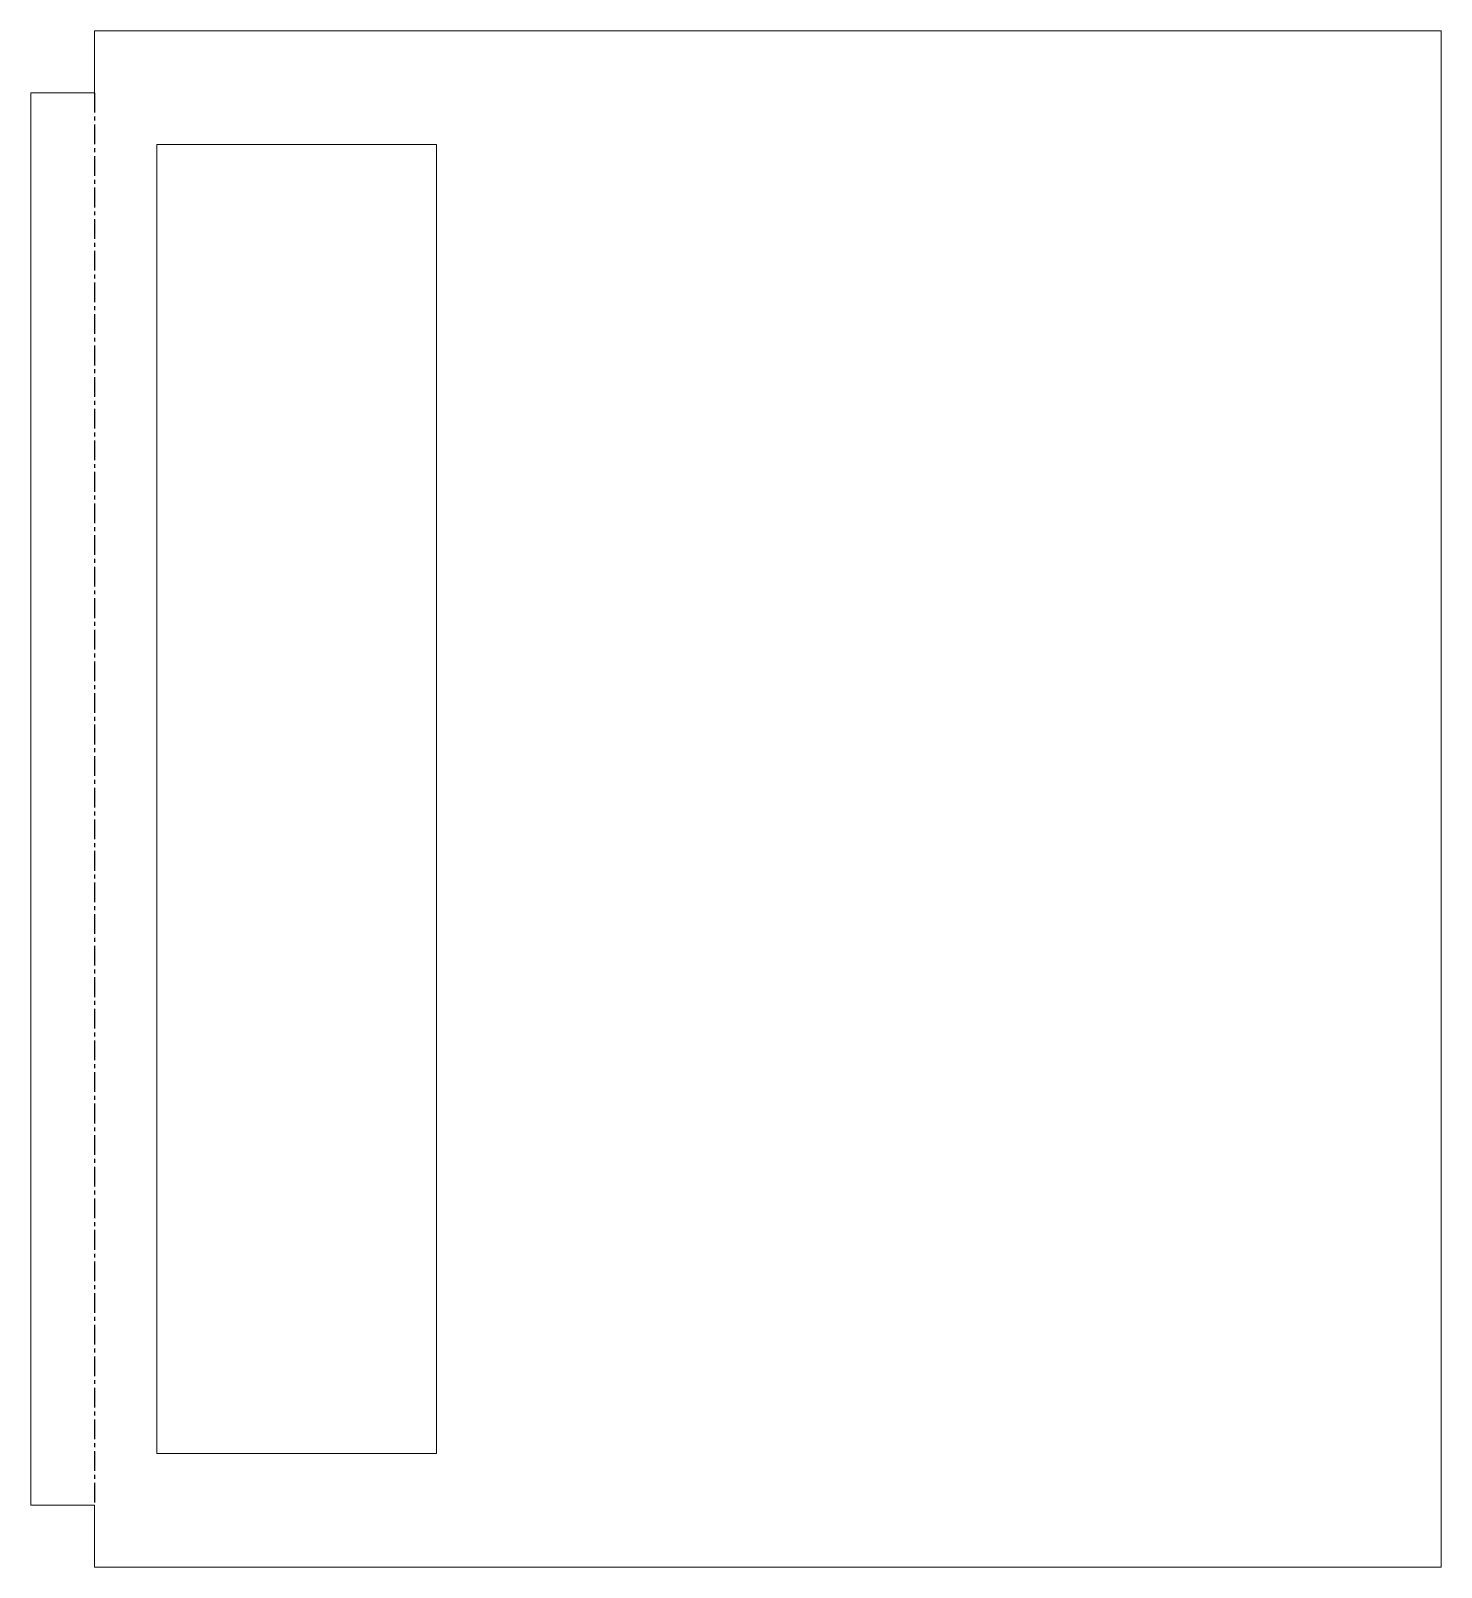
# Model space of a CAD drawing. Header units: millimetres. Extents: x -474 to 433, y -494 to 494.
import ezdxf

# ---------------------------------------------------------------- set-up
doc = ezdxf.new("R2010")
doc.units = ezdxf.units.MM
doc.linetypes.add('CENTERX2', pattern=[20.32, 12.7, -2.54, 2.54, -2.54])

msp = doc.modelspace()

# ---------------------------------------------------------------- linework, layer by layer
at = {"color": 7, "linetype": 'Continuous', "lineweight": 15}
for p, q in [((433, 494.25), (-433, 494.25)), ((-433, 494.25), (-433, 454.25)), ((433, -494.25), (433, 494.25)), ((-474.02, -454.25), (-474.02, 454.25)), ((-474.02, 454.25), (-433, 454.25)), ((-393, 421), (-393, -421)), ((-213, 421), (-393, 421)), ((-213, -421), (-213, 421)), ((-393, -421), (-213, -421)), ((-433, -454.25), (-474.02, -454.25)), ((-433, -454.25), (-433, -494.25)), ((-433, -494.25), (433, -494.25))]:
    msp.add_line(p, q, dxfattribs=at)
at = {"color": 7, "linetype": 'CENTERX2'}
msp.add_line((-433.11, 454.25), (-433.11, -454.25), dxfattribs=at)

doc.saveas('drawing.dxf')
